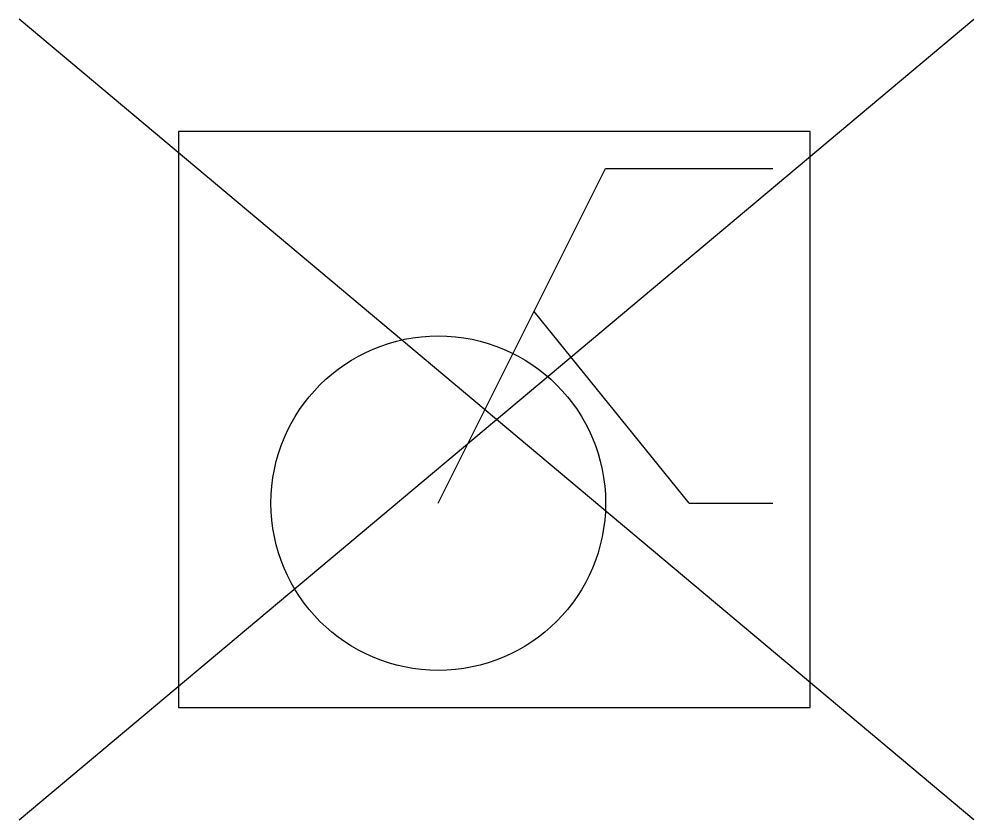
# Model space of a CAD drawing. Extents: x -2.57 to 2.57, y -2.15 to 2.15.
import ezdxf

# ---------------------------------------------------------------- set-up
doc = ezdxf.new("R2010")
doc.units = 0

msp = doc.modelspace()

# ---------------------------------------------------------------- linework, layer by layer
for p, q in [((-2.5658, -2.1549), (2.5705, 2.1549)), ((2.5705, -2.1549), (-2.5658, 2.1549))]:
    msp.add_line(p, q)
msp.add_lwpolyline([(1.6892, 1.55), (-1.708, 1.55), (-1.708, -1.55), (1.6892, -1.55)], close=True)
for points in [[(-0.3108, -0.45), (0.5892, 1.35), (1.4892, 1.35)], [(1.0392, -0.45), (0.2044, 0.5804)], [(1.0392, -0.45), (1.4892, -0.45)]]:
    msp.add_lwpolyline(points)
msp.add_circle((-0.3108, -0.45), 0.9)

doc.saveas('drawing.dxf')
